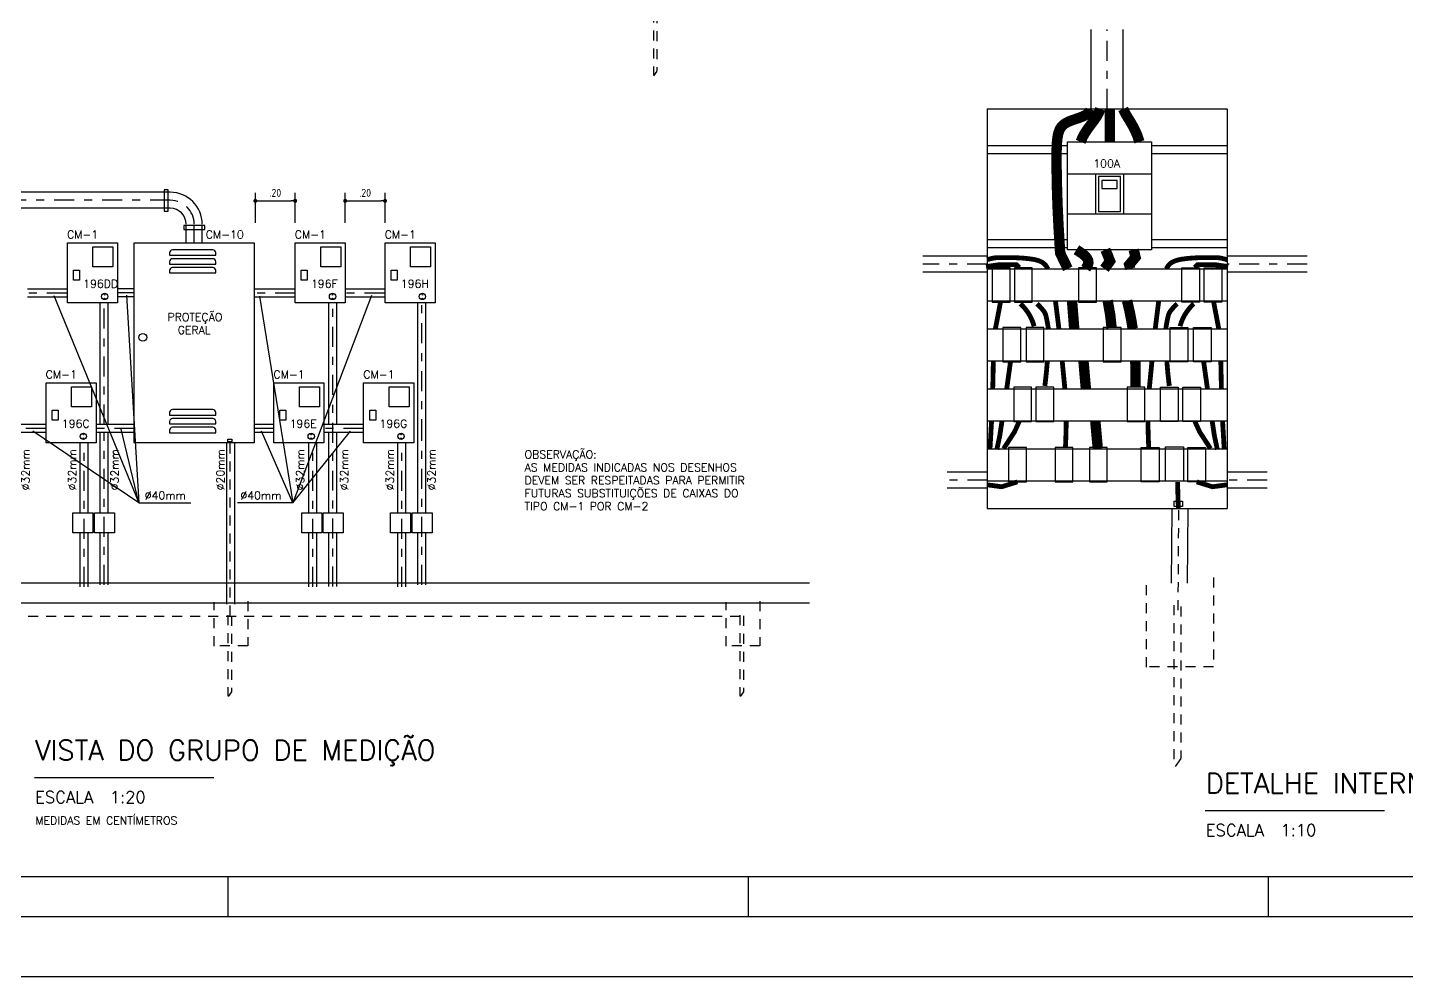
# Model space of a CAD drawing. Extents: x 35 to 221, y -13 to 45.
# Drawn here: x 186.56 to 203.79, y 14.24 to 26.11 of the extents above; entities that cross this region are included whole.
import ezdxf

# ---------------------------------------------------------------- set-up
doc = ezdxf.new("R2010")
doc.units = 0
doc.header["$LTSCALE"] = 0.5
doc.header["$MEASUREMENT"] = 0
doc.linetypes.add('DASHDOT', pattern=[1, 0.5, -0.25, 0, -0.25])
doc.linetypes.add('HIDDEN', pattern=[0.375, 0.25, -0.125])
doc.layers.get('0').update_dxf_attribs({"linetype": 'CONTINUOUS'})
doc.layers.get('DEFPOINTS').update_dxf_attribs({"linetype": 'CONTINUOUS'})
for name, color, linetype in [('COTAS', 1, 'CONTINUOUS'), ('FORMATO', 2, 'CONTINUOUS'), ('MEDICAO', 4, 'CONTINUOUS'), ('MEDICAO-ELETRICA', 7, 'CONTINUOUS'), ('TEXT_MEDICAO', 2, 'CONTINUOUS'), ('TITULOS', 6, 'CONTINUOUS')]:
    doc.layers.add(name, color=color, linetype=linetype)
doc.styles.add('ROMANS', font='romans.shx')
doc.styles.get("Standard").update_dxf_attribs({"font": 'ISOCP'})
doc.dimstyles.new('MEDICAO$0', dxfattribs={"dimtxt": 0.1, "dimasz": 0.05, "dimexe": 0.1, "dimexo": 0.25, "dimgap": 0.05, "dimtad": 1, "dimdec": 4, "dimlfac": 100, "dimdsep": 46, "dimtxsty": 'Standard', "dimblk1": 'DOT', "dimblk2": 'DOT', "dimsah": 1, "dimcen": 2.5, "dimclrd": 1, "dimclre": 1, "dimclrt": 2, "dimadec": 0, "dimazin": 0, "dimtfac": 1, "dimtdec": 4, "dimtmove": 0, "dimatfit": 3, "dimldrblk": 'DOT', "dimfxl": 1, "dimtvp": 1, "dimtolj": 1, "dimtzin": 0, "dimarcsym": 0})

# ---------------------------------------------------------------- blocks, each defined once
blk = doc.blocks.new('A1')
at = {"layer": 'FORMATO', "color": 8}
blk.add_line((-40.8, 0.5), (-0.5, 0.5), dxfattribs=at)
at = {"layer": 'FORMATO', "color": 1}
for p, q in [((-31.5, 0.5), (-31.5, 0)), ((-25, 0.5), (-25, 0)), ((-18.5, 0.5), (-18.5, 0)), ((-42.8, -0.75), (0.75, -0.75))]:
    blk.add_line(p, q, dxfattribs=at)
at = {"layer": 'FORMATO'}
blk.add_line((-42.05, 0), (0, 0), dxfattribs=at)
blk = doc.blocks.new('A1_50')
at = {"layer": 'FORMATO'}
blk.add_blockref('A1', (57.821, 13.702), dxfattribs=at)
blk = doc.blocks.new('CM-10-EF')
at = {"layer": 'MEDICAO'}
for p, q in [((0.3925, 0.9651), (0.1912, 0.9651)), ((0.1762, 0.9501), (0.1762, 0.938)), ((0.1762, 0.938), (0.4075, 0.938)), ((0.1762, 0.9058), (0.1762, 0.8938)), ((0.3925, 0.9208), (0.1912, 0.9208)), ((0.4075, 0.938), (0.4075, 0.9501)), ((0.4075, 0.8938), (0.4075, 0.9058)), ((0.1762, 0.8938), (0.4075, 0.8938)), ((0.1762, 0.8616), (0.1762, 0.8495)), ((0.1762, 0.8495), (0.4075, 0.8495)), ((0.3925, 0.8766), (0.1912, 0.8766)), ((0.4075, 0.8495), (0.4075, 0.8616)), ((0.1762, 0.1508), (0.1762, 0.1388)), ((0.1762, 0.1388), (0.4075, 0.1388)), ((0.3925, 0.1658), (0.1912, 0.1658)), ((0.4075, 0.1388), (0.4075, 0.1508)), ((0.1762, 0.1065), (0.1762, 0.0945)), ((0.1762, 0.0945), (0.4075, 0.0945)), ((0.3925, 0.1215), (0.1912, 0.1215)), ((0.3925, 0.0773), (0.1912, 0.0773)), ((0.4075, 0.0945), (0.4075, 0.1065)), ((0.1762, 0.0623), (0.1762, 0.0502)), ((0.1762, 0.0502), (0.4075, 0.0502)), ((0.4075, 0.0502), (0.4075, 0.0623))]:
    blk.add_line(p, q, dxfattribs=at)
blk.add_lwpolyline([(0, 0), (0, 1), (0.6, 1), (0.6, 0)], close=True, dxfattribs=at)
blk.add_circle((0.0433, 0.5273), 0.0197, dxfattribs=at)
for centre, start, end in [((0.1912, 0.9501), 90, 180), ((0.3925, 0.9501), 0, 90), ((0.1912, 0.9058), 90, 180), ((0.3925, 0.9058), 0, 90), ((0.1912, 0.8616), 90, 180), ((0.3925, 0.8616), 0, 90), ((0.1912, 0.1508), 90, 180), ((0.3925, 0.1508), 0, 90), ((0.1912, 0.1065), 90, 180), ((0.1912, 0.0623), 90, 180), ((0.3925, 0.1065), 0, 90), ((0.3925, 0.0623), 0, 90)]:
    blk.add_arc(centre, 0.015, start, end, dxfattribs=at)
blk = doc.blocks.new('CM-1-EF')
at = {"layer": 'MEDICAO'}
for points in [[(0, 0), (0, 0.3), (0.25, 0.3), (0.25, 0)], [(0.228, 0.2801), (0.228, 0.1801), (0.128, 0.1801), (0.128, 0.2801)], [(0.0305, 0.1135), (0.0305, 0.1635), (0.0605, 0.1635), (0.0605, 0.1135)]]:
    blk.add_lwpolyline(points, close=True, dxfattribs=at)
for centre, radius in [((0.1868, 0.0319), 0.0158), ((0.1867, 0.0406), 0.00145), ((0.1867, 0.0226), 0.00145)]:
    blk.add_circle(centre, radius, dxfattribs=at)
blk = doc.blocks.new('_DOT')
at = {"color": 0, "linetype": 'ByBlock'}
blk.add_line((-0.5, 0), (-1, 0), dxfattribs=at)
at = {"color": 0, "linetype": 'ByBlock', "const_width": 0.5}
blk.add_lwpolyline([(-0.25, 0, 1), (0.25, 0, 1)], format="xyb", close=True, dxfattribs=at)
blk = doc.blocks.new('*D46')
at = {"layer": 'COTAS', "color": 1, "lineweight": -2}
for p, q in [((190.532, 23.665), (190.532, 24.04)), ((191.03, 23.665), (191.03, 24.04)), ((190.582, 23.94), (190.98, 23.94))]:
    blk.add_line(p, q, dxfattribs=at)
at = {"layer": 'DEFPOINTS', "color": 0}
for p in [(191.03, 23.94), (190.532, 23.415), (191.03, 23.415)]:
    blk.add_point(p, dxfattribs=at)
at = {"layer": 'COTAS', "color": 1, "lineweight": -2, "xscale": 0.05, "yscale": 0.05, "zscale": 0.05, "rotation": 180}
blk.add_blockref('_DOT', (190.532, 23.94), dxfattribs=at)
at = {"layer": 'COTAS', "color": 1, "lineweight": -2, "xscale": 0.05, "yscale": 0.05, "zscale": 0.05}
blk.add_blockref('_DOT', (191.03, 23.94), dxfattribs=at)
at = {"layer": 'COTAS', "color": 2, "insert": (190.781, 24.04), "char_height": 0.1, "attachment_point": 5}
blk.add_mtext('\\A1;{.20}', dxfattribs=at)
blk = doc.blocks.new('*D47')
at = {"layer": 'COTAS', "color": 1, "lineweight": -2}
for p, q in [((189.409, 23.665), (189.409, 24.04)), ((189.907, 23.665), (189.907, 24.04)), ((189.459, 23.94), (189.857, 23.94))]:
    blk.add_line(p, q, dxfattribs=at)
at = {"layer": 'DEFPOINTS', "color": 0}
for p in [(189.907, 23.94), (189.409, 23.415), (189.907, 23.415)]:
    blk.add_point(p, dxfattribs=at)
at = {"layer": 'COTAS', "color": 1, "lineweight": -2, "xscale": 0.05, "yscale": 0.05, "zscale": 0.05, "rotation": 180}
blk.add_blockref('_DOT', (189.409, 23.94), dxfattribs=at)
at = {"layer": 'COTAS', "color": 1, "lineweight": -2, "xscale": 0.05, "yscale": 0.05, "zscale": 0.05}
blk.add_blockref('_DOT', (189.907, 23.94), dxfattribs=at)
at = {"layer": 'COTAS', "color": 2, "insert": (189.658, 24.04), "char_height": 0.1, "attachment_point": 5}
blk.add_mtext('\\A1;{.20}', dxfattribs=at)

msp = doc.modelspace()

# ---------------------------------------------------------------- linework, layer by layer
at = {"layer": 'MEDICAO', "color": 2}
for p, q in [((199.8530551, 25.0904956), (199.8530551, 26.0813189)), ((200.2530551, 25.0904956), (200.2530551, 26.0813189)), ((198.5530551, 24.6306885), (199.560114, 24.6306885)), ((198.5530551, 24.5306885), (199.560114, 24.5306885)), ((200.610114, 24.6306885), (201.5606745, 24.6306885)), ((200.610114, 24.5306885), (201.5606745, 24.5306885)), ((199.560114, 24.2760605), (200.610114, 24.2760605)), ((199.910114, 24.2760605), (199.910114, 23.7760605)), ((200.2201702, 24.2426984), (199.9467747, 24.2426984)), ((199.9467747, 24.2426984), (199.9467747, 23.8058333)), ((200.1811137, 24.1958912), (199.9858312, 24.1958912)), ((199.9858312, 24.1958912), (199.9858312, 24.0944778)), ((200.1811137, 24.0944778), (200.1811137, 24.1958912)), ((200.2201702, 23.8058333), (200.2201702, 24.2426984)), ((200.260114, 24.2760605), (200.260114, 23.7760605)), ((188.3452463, 24.0471024), (183.5285929, 24.0471024)), ((199.9858312, 24.0944778), (200.1811137, 24.0944778)), ((188.3452463, 23.8471024), (183.5285929, 23.8471024)), ((199.9467747, 23.8058333), (200.2201702, 23.8058333)), ((188.5452463, 23.4145235), (188.5452463, 23.6308296)), ((188.7452463, 23.4145235), (188.7452463, 23.6308296)), ((199.560114, 23.7760605), (200.610114, 23.7760605)), ((198.5530551, 23.4555724), (199.560114, 23.4555724)), ((200.610114, 23.4555724), (201.5606745, 23.4555724)), ((198.5530551, 23.3555724), (199.560114, 23.3555724)), ((200.610114, 23.3555724), (201.5606745, 23.3555724)), ((198.5530551, 23.2476449), (197.7512484, 23.2476449)), ((198.5530551, 23.0904956), (201.5530551, 23.0904956)), ((202.5530551, 23.2476449), (201.5530551, 23.2476449)), ((198.5530551, 23.0476449), (197.7512484, 23.0476449)), ((202.5530551, 23.0476449), (201.5530551, 23.0476449)), ((187.0515656, 22.8372531), (186.5634372, 22.8372531)), ((187.8952463, 22.8413315), (187.6823637, 22.8413315)), ((189.9063639, 22.8372531), (189.4063639, 22.8372531)), ((191.0212254, 22.8372531), (190.533097, 22.8372531)), ((187.0515656, 22.7372531), (186.5634372, 22.7372531)), ((187.4703681, 21.1430982), (187.4703681, 22.6612287)), ((187.5703681, 21.1430982), (187.5703681, 22.6612287)), ((187.8952463, 22.7413315), (187.6823637, 22.7413315)), ((189.9063639, 22.7372531), (189.4063639, 22.7372531)), ((190.3275279, 21.1430982), (190.3275279, 22.6612287)), ((190.4275279, 21.1430982), (190.4275279, 22.6612287)), ((191.0212254, 22.7372531), (190.533097, 22.7372531)), ((191.4400279, 20.9596036), (191.4400279, 22.6612287)), ((191.5400279, 20.9596036), (191.5400279, 22.6612287)), ((198.5530551, 22.6904956), (201.5530551, 22.6904956)), ((198.5530551, 22.3404956), (201.5530551, 22.3404956)), ((198.5530551, 21.9404956), (201.5530551, 21.9404956)), ((198.5530551, 21.5904956), (201.5530551, 21.5904956)), ((186.7904481, 21.1430982), (186.2990609, 21.1430982)), ((186.7904481, 21.0430982), (186.2990609, 21.0430982)), ((187.8976078, 21.1430982), (187.4155524, 21.1430982)), ((187.8976078, 21.0430982), (187.4155524, 21.0430982)), ((187.4703681, 20.0395235), (187.4703681, 21.0430982)), ((187.5703681, 20.0395235), (187.5703681, 21.0430982)), ((189.6452463, 21.1430982), (189.3928848, 21.1430982)), ((189.6452463, 21.0430982), (189.3928848, 21.0430982)), ((190.7601078, 21.1430982), (190.2687207, 21.1430982)), ((190.7601078, 21.0430982), (190.2687207, 21.0430982)), ((190.3275279, 20.0395235), (190.3275279, 21.0430982)), ((190.4275279, 20.0395235), (190.4275279, 21.0430982)), ((191.4400279, 20.0395235), (191.4400279, 21.0430982)), ((191.5400279, 20.0395235), (191.5400279, 21.0430982)), ((198.5530551, 21.1904956), (201.5530551, 21.1904956)), ((187.2203681, 20.0395235), (187.2203681, 20.9145235)), ((187.3203681, 20.0395235), (187.3203681, 20.9145235)), ((189.0514868, 18.8971706), (189.0514868, 20.9145235)), ((189.1514868, 18.8971706), (189.1514868, 20.9145235)), ((190.0775279, 20.0395235), (190.0775279, 20.9145235)), ((190.1775279, 20.0395235), (190.1775279, 20.9145235)), ((191.1900279, 20.0395235), (191.1900279, 20.9145235)), ((191.2900279, 20.0395235), (191.2900279, 20.9145235)), ((198.5530551, 20.8404956), (201.5530551, 20.8404956)), ((198.5577782, 20.5476449), (198.0530551, 20.5476449)), ((202.0530551, 20.5476449), (201.548332, 20.5476449)), ((198.5577782, 20.3476449), (198.0530551, 20.3476449)), ((198.5530551, 20.4404956), (201.5530551, 20.4404956)), ((202.0530551, 20.3476449), (201.548332, 20.3476449)), ((200.857351, 19.1607444), (200.8655361, 20.0904956)), ((201.057351, 19.1607444), (201.0655361, 20.0904956)), ((187.2203681, 19.113937), (187.2203681, 19.7895235)), ((187.3203681, 19.113937), (187.3203681, 19.7895235)), ((187.4703681, 19.1387036), (187.4703681, 19.7895235)), ((187.5703681, 19.1387036), (187.5703681, 19.7895235)), ((190.0775279, 19.113937), (190.0775279, 19.7895235)), ((190.1775279, 19.113937), (190.1775279, 19.7895235)), ((190.3275279, 19.1156336), (190.3275279, 19.7895235)), ((190.4275279, 19.1156336), (190.4275279, 19.7895235)), ((191.1900279, 19.113937), (191.1900279, 19.7895235)), ((191.2900279, 19.113937), (191.2900279, 19.7895235)), ((191.4400279, 19.1387036), (191.4400279, 19.7895235)), ((191.5400279, 19.1387036), (191.5400279, 19.7895235))]:
    msp.add_line(p, q, dxfattribs=at)
at = {"layer": 'MEDICAO', "color": 1, "linetype": 'DASHDOT'}
for p, q in [((200.0530551, 25.0904956), (200.0530551, 26.0813189)), ((188.3452463, 23.9471024), (183.5285929, 23.9471024)), ((188.6452463, 23.4145235), (188.6452463, 23.6308296)), ((198.5530551, 23.1476449), (197.7512484, 23.1476449)), ((202.5530551, 23.1476449), (201.5530551, 23.1476449)), ((187.0515656, 22.7872531), (186.5634372, 22.7872531)), ((187.8952463, 22.7913315), (187.6823637, 22.7913315)), ((189.9063639, 22.7872531), (189.4063639, 22.7872531)), ((191.0212254, 22.7872531), (190.533097, 22.7872531)), ((187.5203681, 21.1430982), (187.5203681, 22.6612287)), ((190.3775279, 19.1156336), (190.3775279, 22.6612287)), ((191.4900279, 20.9596036), (191.4900279, 22.6612287)), ((186.7904481, 21.0930982), (186.2990609, 21.0930982)), ((187.8976078, 21.0930982), (187.4155524, 21.0930982)), ((187.5203681, 19.1387036), (187.5203681, 21.0430982)), ((189.6452463, 21.0930982), (189.3928848, 21.0930982)), ((190.7601078, 21.0930982), (190.2687207, 21.0930982)), ((191.4900279, 19.1387036), (191.4900279, 21.0430982)), ((187.2703681, 19.113937), (187.2703681, 20.9145235)), ((190.1275279, 19.113937), (190.1275279, 20.9145235)), ((191.2400279, 19.113937), (191.2400279, 20.9145235)), ((198.5577782, 20.4476449), (198.0530551, 20.4476449)), ((202.0530551, 20.4476449), (201.548332, 20.4476449))]:
    msp.add_line(p, q, dxfattribs=at)
at = {"layer": 'MEDICAO'}
for p, q in [((198.5530551, 25.0904956), (201.5530551, 25.0904956)), ((198.5530551, 25.0904956), (198.5530551, 20.0904956)), ((201.5530551, 25.0904956), (201.5530551, 20.0904956)), ((199.560114, 24.6760605), (200.610114, 24.6760605)), ((199.560114, 23.3260605), (199.560114, 24.6760605)), ((200.610114, 24.6760605), (200.610114, 23.3260605)), ((200.610114, 23.3260605), (199.560114, 23.3260605)), ((198.6177085, 23.1013155), (198.6177085, 22.673719)), ((198.8401264, 23.1013155), (198.6177085, 23.1013155)), ((198.8401264, 22.673719), (198.8401264, 23.1013155)), ((198.8964356, 23.1013155), (198.8964356, 22.673719)), ((199.1188535, 23.1013155), (198.8964356, 23.1013155)), ((199.1188535, 22.673719), (199.1188535, 23.1013155)), ((199.9201975, 23.1013155), (199.6977796, 23.1013155)), ((199.6977796, 23.1013155), (199.6977796, 22.673719)), ((199.9201975, 22.673719), (199.9201975, 23.1013155)), ((200.9872567, 23.1013155), (201.2096746, 23.1013155)), ((200.9872567, 22.673719), (200.9872567, 23.1013155)), ((201.2096746, 23.1013155), (201.2096746, 22.673719)), ((201.2659838, 22.673719), (201.2659838, 23.1013155)), ((201.2659838, 23.1013155), (201.4884017, 23.1013155)), ((201.4884017, 23.1013155), (201.4884017, 22.673719)), ((198.6177085, 22.673719), (198.8401264, 22.673719)), ((198.8964356, 22.673719), (199.1188535, 22.673719)), ((199.6977796, 22.673719), (199.9201975, 22.673719)), ((201.2096746, 22.673719), (200.9872567, 22.673719)), ((201.4884017, 22.673719), (201.2659838, 22.673719)), ((198.9742513, 22.3557045), (198.7518334, 22.3557045)), ((198.7518334, 22.3557045), (198.7518334, 21.9281079)), ((198.9742513, 21.9281079), (198.9742513, 22.3557045)), ((199.0421742, 22.3557045), (199.0421742, 21.9281079)), ((199.2645921, 22.3557045), (199.0421742, 22.3557045)), ((199.2645921, 21.9281079), (199.2645921, 22.3557045)), ((200.2285276, 22.3557045), (200.0061097, 22.3557045)), ((200.0061097, 22.3557045), (200.0061097, 21.9281079)), ((200.2285276, 21.9281079), (200.2285276, 22.3557045)), ((200.8415181, 22.3557045), (201.063936, 22.3557045)), ((200.8415181, 21.9281079), (200.8415181, 22.3557045)), ((201.063936, 22.3557045), (201.063936, 21.9281079)), ((201.1318589, 21.9281079), (201.1318589, 22.3557045)), ((201.1318589, 22.3557045), (201.3542768, 22.3557045)), ((201.3542768, 22.3557045), (201.3542768, 21.9281079)), ((198.7518334, 21.9281079), (198.9742513, 21.9281079)), ((199.0421742, 21.9281079), (199.2645921, 21.9281079)), ((200.0061097, 21.9281079), (200.2285276, 21.9281079)), ((201.063936, 21.9281079), (200.8415181, 21.9281079)), ((201.3542768, 21.9281079), (201.1318589, 21.9281079)), ((199.1083775, 21.6100934), (198.8859596, 21.6100934)), ((198.8859596, 21.6100934), (198.8859596, 21.1824969)), ((199.1083775, 21.1824969), (199.1083775, 21.6100934)), ((199.3871058, 21.6100934), (199.1646879, 21.6100934)), ((199.1646879, 21.6100934), (199.1646879, 21.1824969)), ((199.3871058, 21.1824969), (199.3871058, 21.6100934)), ((200.3028261, 21.6100934), (200.3028261, 21.1824969)), ((200.525244, 21.6100934), (200.3028261, 21.6100934)), ((200.525244, 21.1824969), (200.525244, 21.6100934)), ((200.7190044, 21.1824969), (200.7190044, 21.6100934)), ((200.7190044, 21.6100934), (200.9414223, 21.6100934)), ((200.9414223, 21.6100934), (200.9414223, 21.1824969)), ((200.9977327, 21.6100934), (201.2201506, 21.6100934)), ((200.9977327, 21.1824969), (200.9977327, 21.6100934)), ((201.2201506, 21.6100934), (201.2201506, 21.1824969)), ((198.8859596, 21.1824969), (199.1083775, 21.1824969)), ((199.1646879, 21.1824969), (199.3871058, 21.1824969)), ((200.3028261, 21.1824969), (200.525244, 21.1824969)), ((200.9414223, 21.1824969), (200.7190044, 21.1824969)), ((201.2201506, 21.1824969), (200.9977327, 21.1824969)), ((198.8227697, 20.855047), (198.8227697, 20.4274505)), ((199.0451876, 20.855047), (198.8227697, 20.855047)), ((199.0451876, 20.4274505), (199.0451876, 20.855047)), ((199.6258704, 20.855047), (199.4034525, 20.855047)), ((199.4034525, 20.855047), (199.4034525, 20.4274505)), ((199.6258704, 20.4274505), (199.6258704, 20.855047)), ((200.0555766, 20.855047), (199.8331587, 20.855047)), ((199.8331587, 20.855047), (199.8331587, 20.4274505)), ((200.0555766, 20.4274505), (200.0555766, 20.855047)), ((200.4802398, 20.4274505), (200.4802398, 20.855047)), ((200.4802398, 20.855047), (200.7026577, 20.855047)), ((200.7026577, 20.855047), (200.7026577, 20.4274505)), ((200.784457, 20.4353381), (200.784457, 20.8629346)), ((200.784457, 20.8629346), (201.0068749, 20.8629346)), ((201.0068749, 20.8629346), (201.0068749, 20.4353381)), ((201.0609226, 20.855047), (201.2833405, 20.855047)), ((201.0609226, 20.4274505), (201.0609226, 20.855047)), ((201.2833405, 20.855047), (201.2833405, 20.4274505)), ((198.8227697, 20.4274505), (199.0451876, 20.4274505)), ((199.4034525, 20.4274505), (199.6258704, 20.4274505)), ((199.8331587, 20.4274505), (200.0555766, 20.4274505)), ((200.7026577, 20.4274505), (200.4802398, 20.4274505)), ((201.0068749, 20.4353381), (200.784457, 20.4353381)), ((201.2833405, 20.4274505), (201.0609226, 20.4274505)), ((198.5530551, 20.0904956), (201.5530551, 20.0904956)), ((183.8272572, 19.1645235), (196.3332104, 19.1645235)), ((183.8272572, 18.9145235), (196.3332104, 18.9145235))]:
    msp.add_line(p, q, dxfattribs=at)
at = {"layer": 'MEDICAO', "color": 2, "linetype": 'HIDDEN'}
msp.add_line((182.9687106, 18.7454586), (195.4873788, 18.7454586), dxfattribs=at)
at = {"layer": 'MEDICAO', "color": 2}
for points, const_width in [([(199.8473748, 25.0843357), (199.8394518, 25.0609121), (199.8229831, 25.0402466), (199.7995608, 25.0219824), (199.7707771, 25.0057624), (199.7382241, 24.9912298), (199.7034941, 24.9780276), (199.6681792, 24.9657989), (199.6338716, 24.9541866), (199.6019008, 24.9427764), (199.5725458, 24.9309235), (199.5458227, 24.9179256), (199.5217478, 24.9030803), (199.5003373, 24.8856855), (199.4816076, 24.8650387), (199.4655748, 24.8404377), (199.4522552, 24.8111802), (199.4416245, 24.7763442), (199.4334957, 24.7341292), (199.4276415, 24.682515), (199.4238344, 24.6194814), (199.4218469, 24.5430083), (199.4214515, 24.4510754), (199.4224209, 24.3416625), (199.4245276, 24.2127495), (199.4279635, 24.0595925), (199.4345989, 23.8665534), (199.4467231, 23.6152701), (199.4666259, 23.2873808), (199.5618763, 23.0904956)], 0.13), ([(199.9675521, 25.0898671), (199.9493002, 25.0409644), (199.9224483, 24.9931249), (199.8895356, 24.9454491), (199.853101, 24.897037), (199.8156837, 24.8469889), (199.7798228, 24.794405), (199.7480573, 24.7383856), (199.7229262, 24.6780308)], 0.13), ([(200.0863682, 25.0898671), (200.0863682, 24.6780308)], 0.13), ([(200.2541119, 25.0898671), (200.2705619, 25.0524164), (200.2926635, 25.012757), (200.3188603, 24.9699891), (200.347596, 24.9232131), (200.3773145, 24.871529), (200.4064594, 24.8140371), (200.4334746, 24.7498376), (200.4568038, 24.6780308)], 0.13), ([(199.6693402, 23.3279809), (199.7073775, 23.3042814), (199.7431745, 23.2800286), (199.7744905, 23.2546692), (199.799085, 23.22765), (199.8147172, 23.1984177), (199.8191464, 23.1664191), (199.8101321, 23.1311007), (199.7854336, 23.0919094)], 0.13), ([(200.0317836, 23.3279809), (200.0571603, 23.2699157), (200.090016, 23.1865838), (200.0197551, 23.0904956)], 0.13), ([(200.3863489, 23.3279809), (200.4087286, 23.2352661), (200.3293783, 23.1402921), (200.3432857, 23.0904956)], 0.13), ([(198.9568298, 23.1058573), (198.920062, 23.1425737), (198.7117102, 23.1425737), (198.5401276, 23.1180963)], 0.06), ([(201.1492804, 23.1058573), (201.1860483, 23.1425737), (201.3944, 23.1425737), (201.5659826, 23.1180963)], 0.06), ([(199.6148582, 22.6904956), (199.6424884, 22.3404956)], 0.13), ([(200.0602434, 22.6904956), (200.0647758, 22.6706714), (200.0920912, 22.5135677), (200.1097115, 22.352222)], 0.13), ([(200.3026044, 22.6904956), (200.3146509, 22.6428299), (200.3376766, 22.5410783), (200.3573629, 22.43905), (200.3728975, 22.3404956)], 0.13), ([(198.723967, 22.6897439), (198.6577989, 22.3404956)], 0.06), ([(201.3821432, 22.6897439), (201.4483113, 22.3404956)], 0.06), ([(198.631859, 21.9404956), (198.6259189, 21.6616974), (198.6237583, 21.5904956)], 0.06), ([(198.8465262, 21.9309478), (198.798954, 21.5904956)], 0.06), ([(199.7578301, 21.9404956), (199.7817196, 21.660458), (199.7880417, 21.5904956)], 0.13), ([(200.405351, 21.9404956), (200.4072038, 21.8821096), (200.408262, 21.752002), (200.4066195, 21.6125345)], 0.13), ([(201.259584, 21.9309478), (201.3071562, 21.5904956)], 0.06), ([(201.4742512, 21.9404956), (201.4801913, 21.6616974), (201.4823519, 21.5904956)], 0.06), ([(198.6098106, 21.1904956), (198.589151, 20.8294698)], 0.06), ([(198.7404912, 21.1904956), (198.7117102, 21.0008108), (198.6749423, 20.8294698)], 0.06), ([(198.9568298, 21.1843908), (198.8955496, 21.0497656), (198.7607349, 20.8417082)], 0.06), ([(199.9054834, 21.1904956), (199.9369276, 20.8425258)], 0.13), ([(201.1492804, 21.1843908), (201.2105606, 21.0497656), (201.3453753, 20.8417082)], 0.06), ([(201.365619, 21.1904956), (201.3944, 21.0008108), (201.4311679, 20.8294698)], 0.06), ([(201.4962996, 21.1904956), (201.5169592, 20.8294698)], 0.06), ([(198.9323175, 20.4255948), (198.7362226, 20.3644016), (198.5523832, 20.388879)], 0.06), ([(201.1737927, 20.4255948), (201.3698877, 20.3644016), (201.5537271, 20.388879)], 0.06)]:
    msp.add_lwpolyline(points, dxfattribs=dict(at, const_width=const_width))
for points in [[(188.3179441, 24.0760136), (188.2696989, 24.0760136), (188.2696989, 23.8129752), (188.3179441, 23.8129752)], [(188.5166177, 23.6308296), (188.5166177, 23.5825844), (188.7796561, 23.5825844), (188.7796561, 23.6308296)]]:
    msp.add_lwpolyline(points, close=True, dxfattribs=at)
at = {"layer": 'MEDICAO', "color": 2, "const_width": 0.06}
for points in [[(199.310936, 23.0904956, 0.0000970172), (199.3107437, 23.0909621, 0.1875899189), (199.2264605, 23.1792894, 0.0699935353), (199.1312545, 23.2085519, 0.0327422983), (198.920062, 23.2282442, 0.0068784028), (198.7458987, 23.2306402, 0.0143942469), (198.6626868, 23.2282442, 0.0402210335), (198.6298889, 23.2236901, 0.0166201855), (198.5523832, 23.2037668)], [(200.7951742, 23.0904956, -0.0000970172), (200.7953665, 23.0909621, -0.1875899189), (200.8796497, 23.1792894, -0.0699935353), (200.9748558, 23.2085519, -0.0327422983), (201.1860483, 23.2282442, -0.0068784028), (201.3602115, 23.2306402, -0.0143942469), (201.4434234, 23.2282442, -0.0402210335), (201.4762213, 23.2236901, -0.0166201855), (201.5537271, 23.2037668)], [(199.3189673, 22.3404956, 0.028855683), (199.2877395, 22.5061639, 0.100378862), (199.261592, 22.5611199, 0.0486482108), (199.1774359, 22.6530275)], [(199.4505968, 22.3404956, 0.0020516293), (199.4394896, 22.4346547, 0.0015476489), (199.4074411, 22.6904956, 0.0655010076)], [(200.6555134, 22.3404956, -0.0020516293), (200.6666206, 22.4346547, -0.0015476489), (200.6986691, 22.6904956, -0.0655010076)], [(200.7871429, 22.3404956, -0.028855683), (200.8183707, 22.5061639, -0.100378862), (200.8445182, 22.5611199, -0.0486482108), (200.9286743, 22.6530275)], [(199.275484, 21.6249816, 0.0034037754), (199.2926758, 21.7780674, 0.0065722017), (199.2999963, 21.8575157, 0.0006901188), (199.3064282, 21.9404956, 0.0033078682)], [(199.5255869, 21.5904956, 0.0003874721), (199.4916137, 21.9404956, 0.0020611676)], [(200.5805233, 21.5904956, -0.0003874721), (200.6144965, 21.9404956, -0.0020611676)], [(200.8306263, 21.6249816, -0.0034037754), (200.8134344, 21.7780674, -0.0065722017), (200.8061139, 21.8575157, -0.0006901188), (200.799682, 21.9404956, -0.0033078682)], [(199.5328591, 20.8539472, 0.0086677436), (199.5425031, 21.1904956, 0.0239178384)], [(200.5732511, 20.8539472, -0.0086677436), (200.5636071, 21.1904956, -0.0239178384)], [(200.9445065, 20.0888218, -0.0086677436), (200.9348625, 20.4253702, -0.0239178384)]]:
    msp.add_lwpolyline(points, format="xyb", dxfattribs=at)
at = {"layer": 'MEDICAO', "color": 2}
for points in [[(199.140668, 22.3715386, 0.06, 0.06, 0.034766378), (199.1151406, 22.4471038, 0.06, 0.06, 0.034766378), (199.079389, 22.5184029, 0.06, 0.06, 0.0380502329), (199.0293671, 22.5899184, 0.06, 0.06, 0.0380502329), (198.9690854, 22.6530275, 0.06, 0.06, 0)], [(200.9654422, 22.3715386, 0.06, 0.06, -0.034766378), (200.9909696, 22.4471038, 0.06, 0.06, -0.034766378), (201.0267212, 22.5184029, 0.06, 0.06, -0.0380502329), (201.0767431, 22.5899184, 0.06, 0.06, -0.0380502329), (201.1370248, 22.6530275, 0.06, 0.06, 0)]]:
    msp.add_lwpolyline(points, format="xyseb", dxfattribs=at)
at = {"layer": 'MEDICAO'}
for points in [[(187.1295522, 19.7895235), (187.1295522, 20.0395235), (187.3795522, 20.0395235), (187.3795522, 19.7895235)], [(187.3987423, 19.7895235), (187.3987423, 20.0395235), (187.6487423, 20.0395235), (187.6487423, 19.7895235)], [(189.9889741, 19.7895235), (189.9889741, 20.0395235), (190.2389741, 20.0395235), (190.2389741, 19.7895235)], [(190.2581642, 19.7895235), (190.2581642, 20.0395235), (190.5081642, 20.0395235), (190.5081642, 19.7895235)], [(191.099212, 19.7895235), (191.099212, 20.0395235), (191.349212, 20.0395235), (191.349212, 19.7895235)], [(191.3684021, 19.7895235), (191.3684021, 20.0395235), (191.6184021, 20.0395235), (191.6184021, 19.7895235)]]:
    msp.add_lwpolyline(points, close=True, dxfattribs=at)
at = {"layer": 'MEDICAO', "color": 2}
for radius in [0.4, 0.2]:
    msp.add_arc((188.3452463, 23.6471024), radius, 0, 90, dxfattribs=at)
at = {"layer": 'MEDICAO', "color": 1, "linetype": 'DASHDOT'}
msp.add_arc((188.3452463, 23.6471024), 0.3, 0, 90, dxfattribs=at)
at = {"layer": 'MEDICAO-ELETRICA', "color": 1, "linetype": 'HIDDEN'}
for p, q in [((194.38303, 26.5217016), (194.38303, 25.5077316)), ((194.4257884, 26.5122252), (194.4257884, 25.5645888)), ((194.4266836, 25.5634872), (194.3853172, 25.5035436))]:
    msp.add_line(p, q, dxfattribs=at)
at = {"layer": 'MEDICAO-ELETRICA', "color": 2, "linetype": 'HIDDEN'}
for p, q in [((189.0913545, 20.9043215), (189.0913545, 18.6927172)), ((200.9452715, 20.0700916), (200.9370864, 18.7518374)), ((200.5451583, 18.107003), (200.5451583, 19.206263)), ((201.3837207, 19.230503), (201.3837207, 18.113615)), ((188.8953905, 18.3703), (188.8953905, 18.91993)), ((189.3146717, 18.93205), (189.3146717, 18.373606)), ((195.293576, 18.3703), (195.293576, 18.91993)), ((195.7128572, 18.93205), (195.7128572, 18.373606)), ((200.8872279, 18.8840654), (200.8872279, 16.8561254)), ((200.9727447, 18.8651126), (200.9727447, 16.9698398)), ((189.0664253, 18.7588312), (189.0664253, 17.7448612)), ((189.1091837, 18.7493548), (189.1091837, 17.8017184)), ((195.4646108, 18.7588312), (195.4646108, 17.7448612)), ((195.5073692, 18.7493548), (195.5073692, 17.8017184)), ((189.3146717, 18.373606), (188.9007113, 18.373606)), ((195.7128572, 18.373606), (195.2988968, 18.373606)), ((201.3837207, 18.113615), (200.5557999, 18.113615)), ((189.1100789, 17.8006168), (189.0687125, 17.7406732)), ((195.5082644, 17.8006168), (195.466898, 17.7406732)), ((200.9745351, 16.9676366), (200.8918023, 16.8477494))]:
    msp.add_line(p, q, dxfattribs=at)
at = {"layer": 'MEDICAO-ELETRICA', "color": 2}
for points in [[(189.0643077, 20.9278463), (189.0643077, 20.9611787), (189.1169481, 20.9611787), (189.1169481, 20.9278463)], [(200.8911779, 20.1171412), (200.8911779, 20.183806), (200.9964587, 20.183806), (200.9964587, 20.1171412)]]:
    msp.add_lwpolyline(points, close=True, dxfattribs=at)
at = {"layer": 'TEXT_MEDICAO'}
for p, q in [((186.8903778, 22.7554144), (187.9544703, 20.1621897)), ((187.7997426, 22.7595603), (187.9544703, 20.1621897)), ((189.4629922, 22.747111), (189.8781581, 20.1621897)), ((190.8600376, 22.7554144), (189.8781581, 20.1621897)), ((187.9544703, 20.1621897), (186.6297879, 21.0577975)), ((187.9544703, 20.1621897), (187.7303876, 21.0858475)), ((189.8781581, 20.1621897), (189.4851377, 21.0577975)), ((189.8781581, 20.1621897), (190.5994477, 21.0577975)), ((187.9544703, 20.1621897), (188.6016781, 20.1621897)), ((189.8781581, 20.1621897), (189.1845031, 20.1621897))]:
    msp.add_line(p, q, dxfattribs=at)
at = {"layer": 'TITULOS', "color": 8}
for p, q in [((186.6473206, 16.7279163), (188.8894546, 16.7279163)), ((201.2769654, 16.3143135), (203.5190993, 16.3143135))]:
    msp.add_line(p, q, dxfattribs=at)

# ---------------------------------------------------------------- block references
at = {"layer": 'FORMATO'}
msp.add_blockref('A1_50', (162.7457119, 1.2881592), dxfattribs=at)
at = {"layer": 'MEDICAO', "xscale": 2.5, "yscale": 2.499999999999998, "zscale": 2.5}
for name, p in [('CM-1-EF', (187.0598537, 22.6645235)), ('CM-10-EF', (187.8952463, 20.9145235)), ('CM-1-EF', (189.9066497, 22.6645235)), ('CM-1-EF', (191.0295135, 22.6645235)), ('CM-1-EF', (186.7930345, 20.9145235)), ('CM-1-EF', (189.6398305, 20.9145235)), ('CM-1-EF', (190.7626943, 20.9145235))]:
    msp.add_blockref(name, p, dxfattribs=at)

# ---------------------------------------------------------------- texts
at = {"layer": 'MEDICAO', "color": 3, "style": 'ROMANS'}
for s, p in [('196DD', (187.2576032, 22.8529017)), ('196F', (190.1043991, 22.8529017)), ('196H', (191.227263, 22.8529017)), ('196C', (186.990784, 21.1029017)), ('196E', (189.8375799, 21.1029017)), ('196G', (190.9604438, 21.1029017))]:
    msp.add_text(s, height=0.1, dxfattribs=at).set_placement(p)
at = {"layer": 'TEXT_MEDICAO', "style": 'ROMANS'}
for s, p in [('100A', (199.8808913, 24.3573357)), ('OBSERVAÇÃO:', (192.7736734, 20.7186367)), ('AS MEDIDAS INDICADAS NOS DESENHOS', (192.7736734, 20.5567319)), ('DEVEM SER RESPEITADAS PARA PERMITIR', (192.7736734, 20.3948271)), ('FUTURAS SUBSTITUIÇÕES DE CAIXAS DO', (192.7736734, 20.2329224)), ('TIPO CM-1 POR CM-2', (192.7736734, 20.0710176)), ('MEDIDAS EM CENTÍMETROS', (186.6603986, 16.1400288))]:
    msp.add_text(s, height=0.1, dxfattribs=at).set_placement(p)
at = {"layer": 'TEXT_MEDICAO', "color": 3, "style": 'ROMANS'}
for s, p in [('CM-1', (187.055176, 23.4690918)), ('CM-10', (188.7885711, 23.4690918)), ('CM-1', (189.9019719, 23.4690918)), ('CM-1', (191.0248358, 23.4690918)), ('PROTEÇÃO ', (188.3113994, 22.4366789)), ('GERAL', (188.4386453, 22.2747741)), ('CM-1', (186.7883568, 21.7190918)), ('CM-1', (189.6351527, 21.7190918)), ('CM-1', (190.7580166, 21.7190918)), ('%%C40mm', (188.0266422, 20.2067388)), ('%%C40mm', (189.2221028, 20.2067388))]:
    msp.add_text(s, height=0.1, dxfattribs=at).set_placement(p)
for s, p in [('%%C32mm', (186.5881091, 20.3192962)), ('%%C32mm', (187.1699968, 20.3192962)), ('%%C32mm', (187.7008415, 20.3192962)), ('%%C20mm', (189.0219531, 20.3192962)), ('%%C32mm', (190.0181833, 20.3192962)), ('%%C32mm', (190.5694454, 20.3192962)), ('%%C32mm', (191.1411244, 20.3192962)), ('%%C32mm', (191.6617607, 20.3192962))]:
    msp.add_text(s, height=0.1, rotation=90, dxfattribs=at).set_placement(p)
at = {"layer": 'TITULOS', "color": 6, "style": 'ROMANS'}
for s, p in [('VISTA DO GRUPO DE MEDIÇÃO', (186.6567414, 16.9444434)), ('DETALHE INTERNO DA CM-10', (201.2863861, 16.5308406))]:
    msp.add_text(s, height=0.25, dxfattribs=at).set_placement(p)
at = {"layer": 'TITULOS', "color": 4, "style": 'ROMANS'}
for s, p in [('ESCALA  1:20', (186.6567414, 16.4078326)), ('ESCALA  1:10', (201.2863861, 15.9942298))]:
    msp.add_text(s, height=0.15, dxfattribs=at).set_placement(p)

# ---------------------------------------------------------------- dimensions: what is measured, and where the dimension line sits
at = {"layer": 'COTAS'}
for base, p1, p2, picture, middle in [((189.9066497, 23.9402823), (189.4087858, 23.4145235), (189.9066497, 23.4145235), '*D47', (189.6577178, 24.0402922)), ((191.0295135, 23.9402823), (190.5316497, 23.4145235), (191.0295135, 23.4145235), '*D46', (190.7805816, 24.0402922))]:
    dim = msp.add_linear_dim(base=base, p1=p1, p2=p2, text='{.20}', dimstyle='MEDICAO$0', dxfattribs=at)
    dim.commit()
    dim.dimension.update_dxf_attribs({"geometry": picture, "text_midpoint": middle})

doc.saveas('drawing.dxf')
